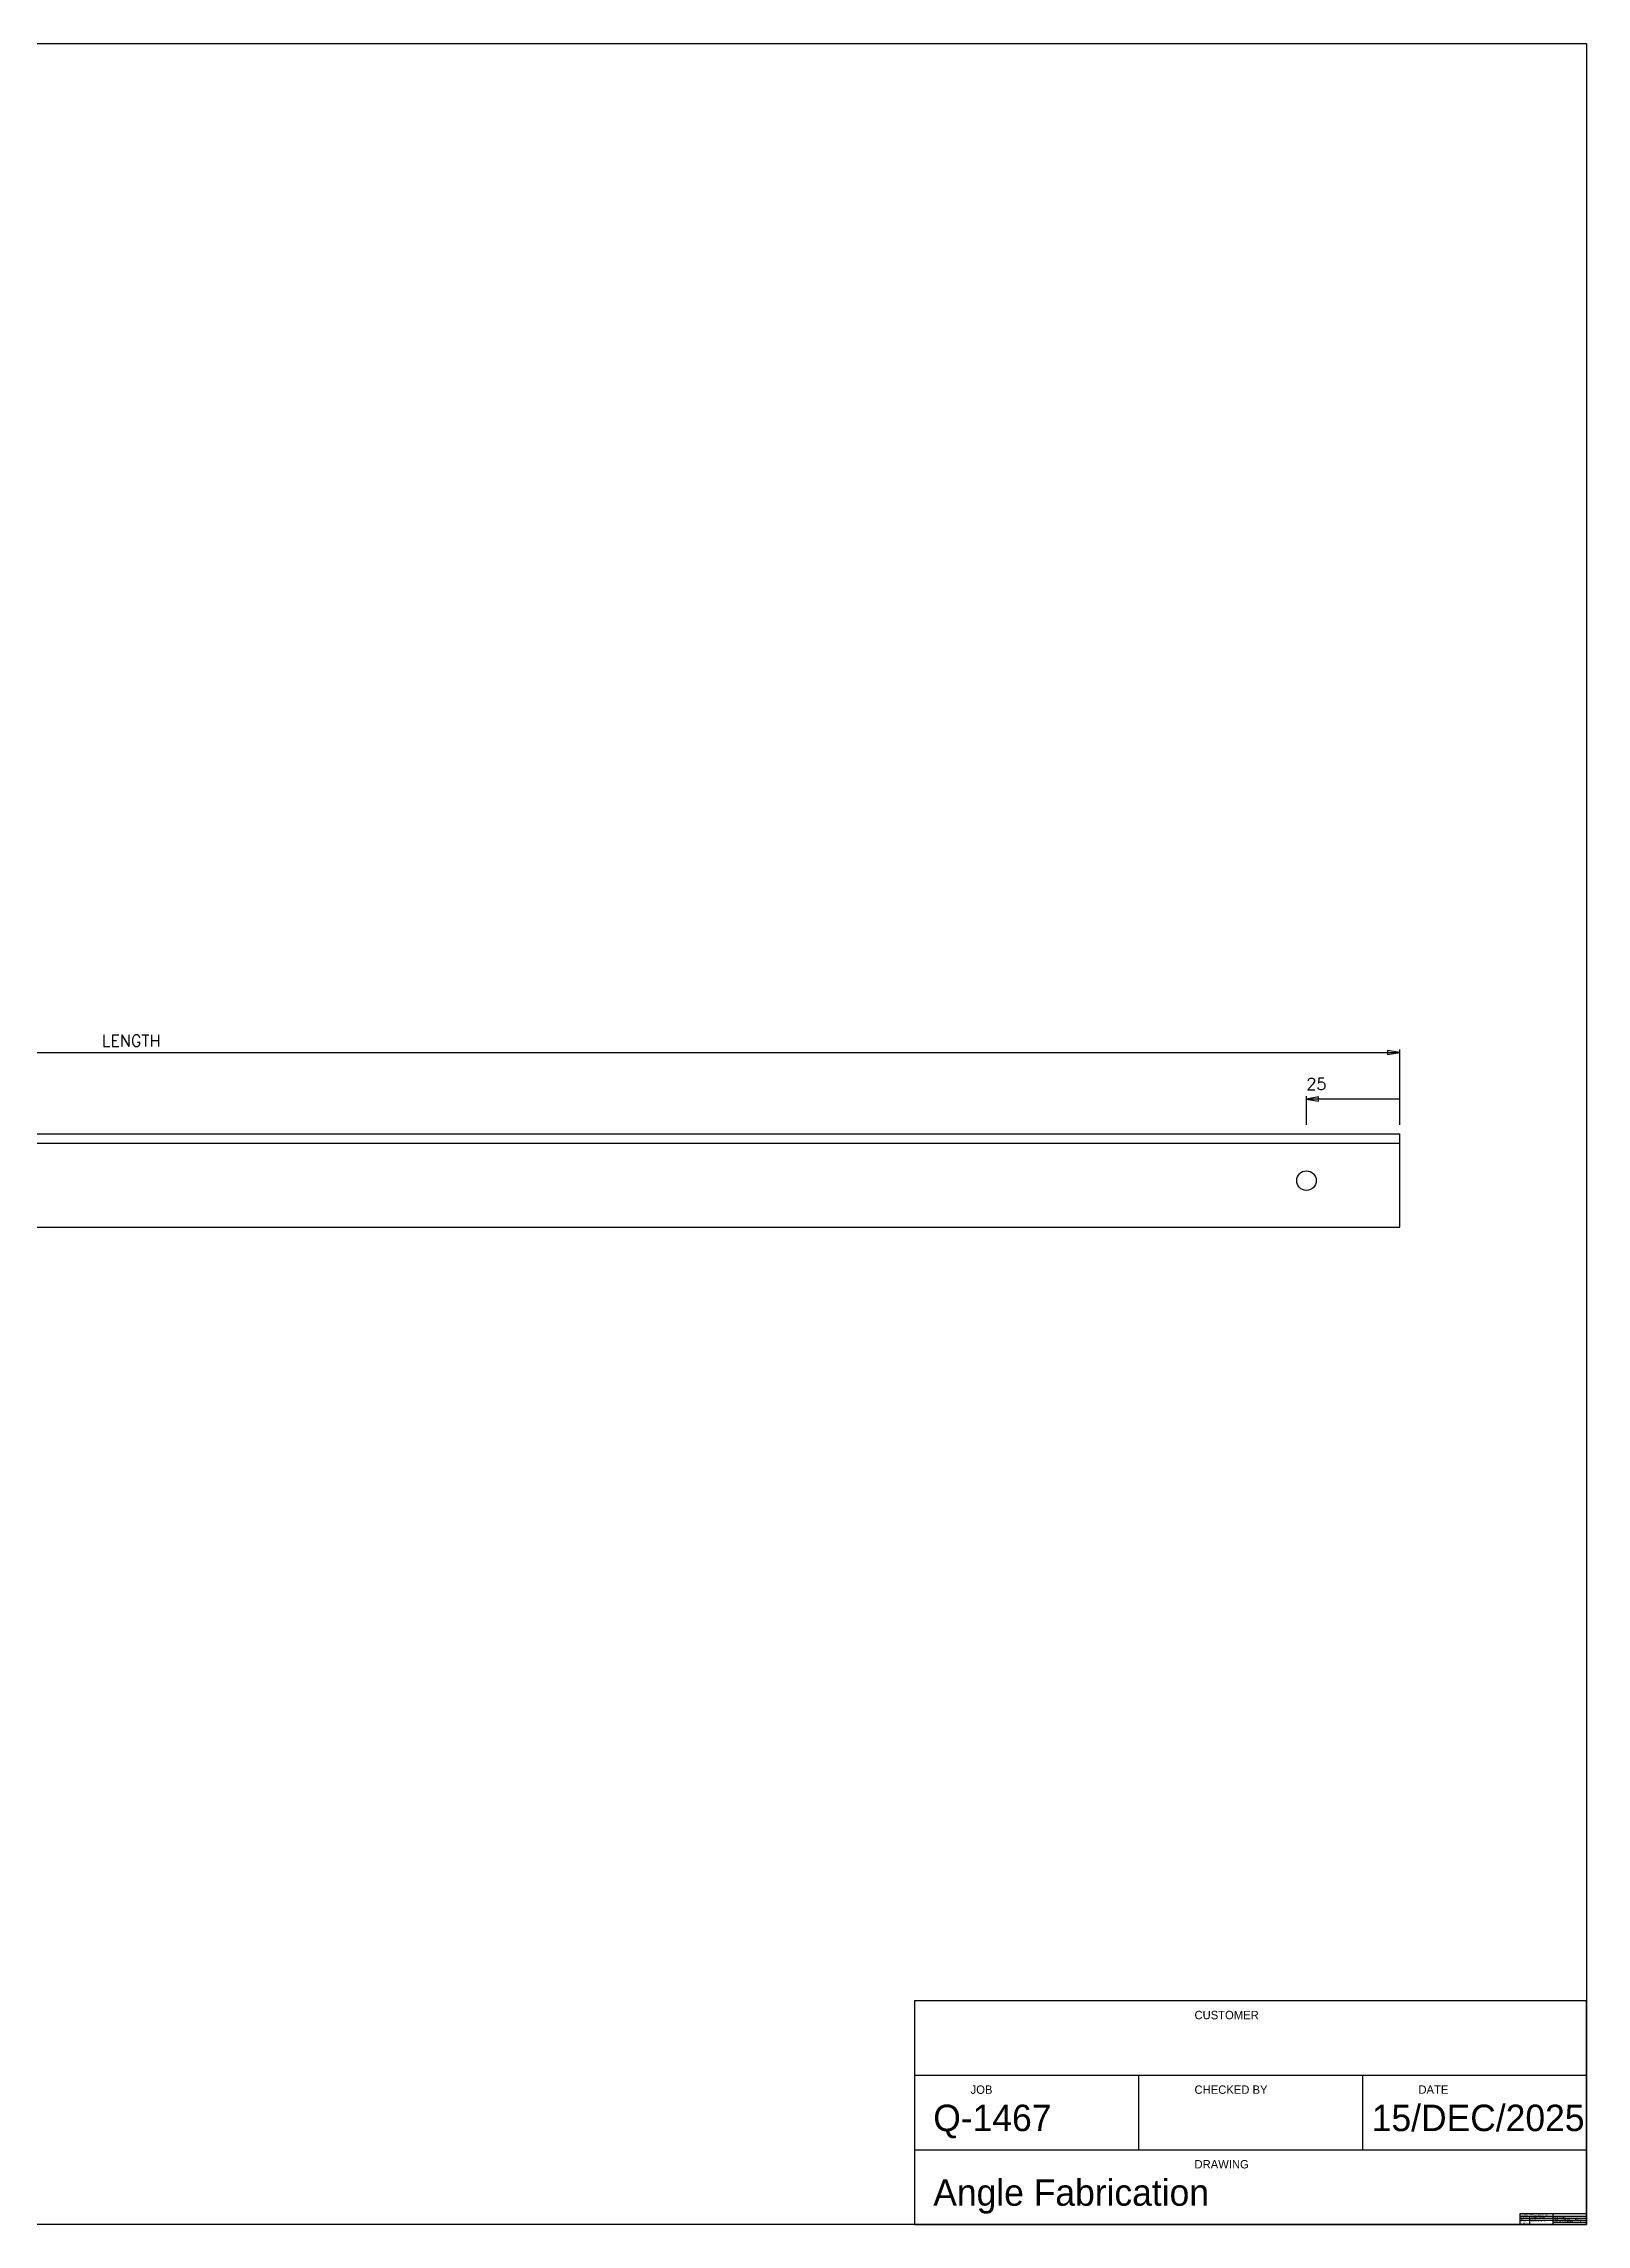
# Model space of a CAD drawing. Extents: x 0 to 420, y 0 to 297.
# Drawn here: x 210 to 420, y 0 to 297 of the extents above; entities that cross this region are included whole.
import ezdxf

# ---------------------------------------------------------------- set-up
doc = ezdxf.new("R2010")
doc.units = 0
doc.linetypes.add('CONTIN', pattern=[0])
doc.layers.get('0').update_dxf_attribs({"linetype": 'CONTIN'})
for name, color, linetype in [('1', 7, 'CONTIN'), ('14', 7, 'CONTIN'), ('2', 7, 'CONTIN'), ('22', 7, 'CONTIN'), ('6', 6, 'CONTIN')]:
    doc.layers.add(name, color=color, linetype=linetype)
doc.styles.add('SIMPLEX', font='SIMPLEX')

# ---------------------------------------------------------------- blocks, each defined once
blk = doc.blocks.new('ANGBORDR')
at = {"layer": '22'}
for p, q in [((0, 297), (420, 297)), ((420, 297), (420, 0)), ((420, 0), (0, 0))]:
    blk.add_line(p, q, dxfattribs=at)
blk = doc.blocks.new('ANGTITLE')
for p, q in [((0, 30.48), (91.44, 30.48)), ((0, 30.48), (0, 0)), ((91.44, 0), (91.44, 30.48)), ((0, 20.32), (91.44, 20.32)), ((30.48, 20.32), (30.48, 10.16)), ((60.96, 20.32), (60.96, 10.16)), ((0, 10.16), (91.44, 10.16)), ((0, 0), (91.44, 0))]:
    blk.add_line(p, q)
for s, height, p in [('CUSTOMER', 1.143, (38.1, 27.94)), ('JOB', 1.143, (7.62, 17.78)), ('CHECKED BY', 1.143, (38.1, 17.78)), ('DATE', 1.143, (68.58, 17.78)), ('Q-1467', 3.607, (2.54, 12.7)), ('15/DEC/2025', 3.6068, (62.23, 12.7)), ('Angle Fabrication', 3.6068, (2.54, 2.54)), ('DRAWING', 1.143, (38.1, 7.62))]:
    blk.add_text(s, height=height).set_placement(p)
blk = doc.blocks.new('LOGO')
for p, q in [((-9, 0), (-9, 1.5)), ((-9, 1.5), (0, 1.5)), ((-9, 1.14), (0, 1.14)), ((-9, 0.86), (0, 0.86)), ((-9, 0.57), (0, 0.57)), ((-7.71, 0), (-7.71, 1.14)), ((-4.5, 0), (-4.5, 1.5)), ((-4.5, 0.29), (0, 0.29)), ((-2.93, 0.86), (-2.93, 0.57)), ((-2.5, 0.57), (-2.5, 0.29)), ((-1.5, 0.86), (-1.5, 0.57))]:
    blk.add_line(p, q)
at = {"layer": '14'}
for s, height, p in [('ADDRESS', 0.143, (-8.86, 0.07)), ('Sivoko Steel Structures Ltd.', 0.214, (-8.86, 1.21)), ('PROJECT', 0.143, (-8.86, 0.93)), ('ID', 0.143, (-8.86, 0.64)), ('PROJECT', 0.143, (-8.86, 0.36)), ('Proposed Warehouse', 0.143, (-7.57, 0.93)), ('Q-1467', 0.143, (-7.57, 0.64)), ('Proposed Warehouse', 0.143, (-7.57, 0.36)), ('Angle Fabrication', 0.143, (-4.36, 0.93)), ('DESIGN:', 0.143, (-4.36, 0.64)), ('DATE:', 0.143, (-4.36, 0.36)), ('15/DEC/2025', 0.143, (-3.76, 0.36)), ('VVJ', 0.143, (-3.5, 0.64)), ('DRAFT:', 0.143, (-2.79, 0.64)), ('SHEET', 0.143, (-2.36, 0.36)), ('CHECK:', 0.143, (-1.36, 0.64)), ('OF', 0.143, (-0.93, 0.36))]:
    blk.add_text(s, height=height, dxfattribs=at).set_placement(p)
blk = doc.blocks.new('ARROW')
at = {"layer": '2'}
for p, q in [((0, 0), (-1.65, 0.28)), ((-1.65, 0.28), (-1.65, -0.28)), ((-1.65, -0.28), (0, 0))]:
    blk.add_line(p, q, dxfattribs=at)
blk = doc.blocks.new('CYAN_CRCL')
at = {"layer": '6'}
blk.add_circle((0, 0), 0.889, dxfattribs=at)
blk = doc.blocks.new('SPHOLE')
at = {"layer": '6', "xscale": 1.5, "yscale": 1.5, "zscale": 1.5}
blk.add_blockref('CYAN_CRCL', (0, 0), dxfattribs=at)
blk = doc.blocks.new('ANGPIECE')
at = {"layer": '1'}
for p, q in [((50.8, 159.61), (394.6, 159.61)), ((394.6, 154.85), (394.6, 160.01)), ((394.6, 149.77), (394.6, 154.85)), ((381.9, 149.77), (381.9, 153.66)), ((394.6, 153.26), (381.9, 153.26)), ((50.8, 148.5), (394.6, 148.5)), ((394.6, 135.8), (394.6, 148.5)), ((50.8, 147.23), (394.6, 147.23)), ((50.8, 135.8), (394.6, 135.8))]:
    blk.add_line(p, q, dxfattribs=at)
for name, p in [('ARROW', (394.6, 159.61)), ('SPHOLE', (381.9, 142.15))]:
    blk.add_blockref(name, p, dxfattribs=at)
at = {"layer": '1', "rotation": 180}
blk.add_blockref('ARROW', (381.9, 153.26), dxfattribs=at)
at = {"layer": '2', "style": 'SIMPLEX'}
for s, p in [('LENGTH', (217.94, 160.41)), ('25', (381.9, 154.53))]:
    blk.add_text(s, height=1.587, dxfattribs=at).set_placement(p)

msp = doc.modelspace()

# ---------------------------------------------------------------- block references
msp.add_blockref('ANGPIECE', (0, 0))
at = {"layer": '1'}
for name, p in [('ANGBORDR', (0, 0)), ('ANGTITLE', (328.559967, 0)), ('LOGO', (420, 0))]:
    msp.add_blockref(name, p, dxfattribs=at)

doc.saveas('drawing.dxf')
